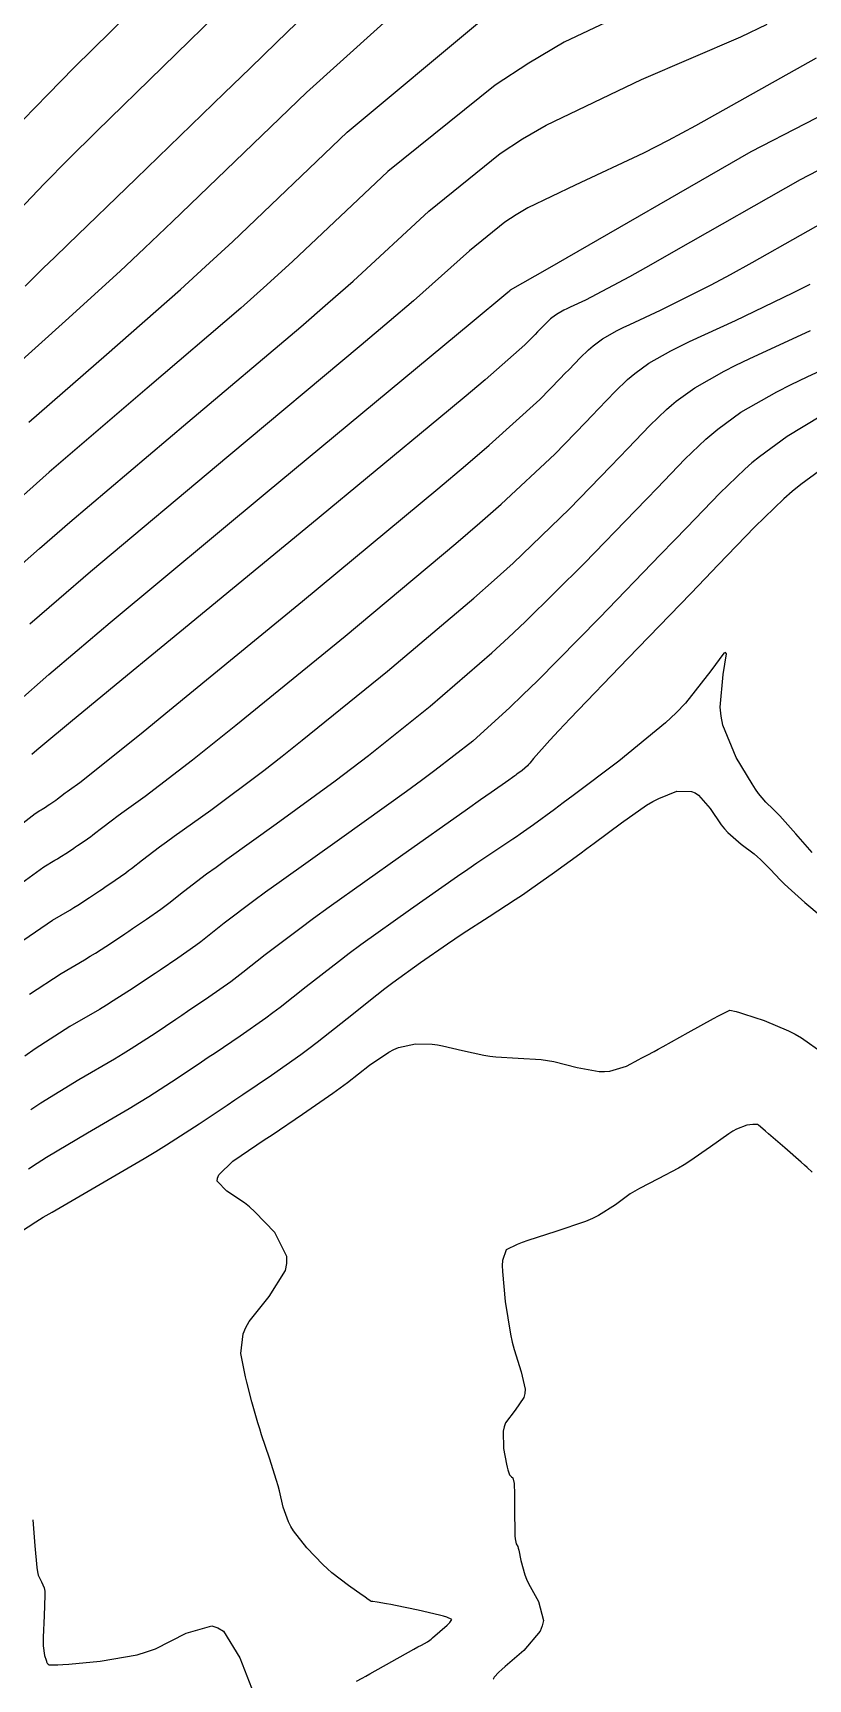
# Model space of a CAD drawing. Header units: metres. Extents: x 837475 to 838479, y 1189012 to 1191015.
# Drawn here: x 837540.2 to 837572.4, y 1190222.3 to 1190290.7 of the extents above; entities that cross this region are included whole.
import ezdxf

# ---------------------------------------------------------------- set-up
doc = ezdxf.new("R2010")
doc.units = ezdxf.units.M
doc.header["$LTSCALE"] = 0.3
doc.layers.add('COTAS 10', color=1, linetype='Continuous')
doc.layers.add('COTAS INT', color=252, linetype='Continuous')

msp = doc.modelspace()

# ---------------------------------------------------------------- linework, layer by layer
at = {"layer": 'COTAS 10'}
for points in [[(837554.474, 1190294.301), (837550.307, 1190290.267), (837549.211, 1190289.206), (837548.139, 1190288.169), (837544.474, 1190284.626), (837541.636, 1190281.881), (837541.085, 1190281.347), (837540.637, 1190280.911), (837539.868, 1190280.152)], [(837572.716, 1190289.62), (837567.712, 1190286.815), (837566.574, 1190286.206), (837565.544, 1190285.67), (837562.716, 1190284.34), (837560.748, 1190283.404), (837560.26, 1190283.115), (837559.796, 1190282.815), (837558.323, 1190281.624), (837555.991, 1190279.544), (837554.985, 1190278.683), (837553.823, 1190277.697), (837548.323, 1190273.107), (837542.58, 1190268.289), (837541.264, 1190267.16), (837540.066, 1190266.12)], [(837539.814, 1190253.017), (837541.007, 1190253.839), (837541.722, 1190254.257), (837541.894, 1190254.361), (837542.054, 1190254.459), (837542.538, 1190254.77), (837542.952, 1190255.049), (837543.068, 1190255.128), (837543.185, 1190255.206), (837543.612, 1190255.495), (837544.047, 1190255.801), (837544.168, 1190255.891), (837544.291, 1190255.983), (837544.738, 1190256.336), (837545.449, 1190256.877), (837545.737, 1190257.088), (837546.064, 1190257.325), (837547.578, 1190258.403), (837549.782, 1190260.049), (837550.545, 1190260.645), (837551.374, 1190261.301), (837554.92, 1190264.176), (837558.5, 1190267.199), (837559.35, 1190267.948), (837560.14, 1190268.66), (837562.481, 1190270.915), (837564.175, 1190272.666), (837564.556, 1190273.061), (837564.898, 1190273.416), (837565.815, 1190274.371), (837566.507, 1190275.036), (837566.708, 1190275.209), (837566.911, 1190275.376), (837567.679, 1190275.939), (837568.896, 1190276.625), (837569.384, 1190276.87), (837569.937, 1190277.139), (837572.479, 1190278.308)], [(837539.681, 1190240.9), (837540.314, 1190241.313), (837540.624, 1190241.5), (837540.993, 1190241.72), (837542.816, 1190242.778), (837544.814, 1190243.947), (837545.294, 1190244.237), (837545.742, 1190244.511), (837547.095, 1190245.38), (837548.253, 1190246.161), (837548.577, 1190246.38), (837548.903, 1190246.6), (837550.096, 1190247.406), (837551.312, 1190248.262), (837551.652, 1190248.514), (837551.995, 1190248.772), (837553.246, 1190249.758), (837554.48, 1190250.74), (837554.813, 1190250.995), (837555.14, 1190251.244), (837556.289, 1190252.081), (837557.407, 1190252.854), (837557.716, 1190253.062), (837558.024, 1190253.267), (837559.134, 1190253.985), (837560.225, 1190254.693), (837560.521, 1190254.892), (837560.815, 1190255.093), (837561.854, 1190255.827), (837562.902, 1190256.593), (837563.201, 1190256.813), (837563.503, 1190257.038), (837564.628, 1190257.877), (837565.679, 1190258.604), (837565.936, 1190258.757), (837566.178, 1190258.89), (837566.928, 1190259.193), (837567.537, 1190259.183), (837567.69, 1190259.118), (837567.836, 1190259.026), (837568.31, 1190258.467), (837568.771, 1190257.794), (837568.909, 1190257.63), (837569.052, 1190257.475), (837569.608, 1190256.996), (837570.149, 1190256.583), (837570.282, 1190256.469), (837570.408, 1190256.355), (837570.806, 1190255.949), (837571.24, 1190255.491), (837571.39, 1190255.345), (837571.552, 1190255.191), (837572.242, 1190254.568), (837572.921, 1190253.998)]]:
    msp.add_lwpolyline(points, dxfattribs=at)
at = {"layer": 'COTAS INT'}
for points in [[(837539.167, 1190276.572), (837541.55, 1190278.717), (837543.821, 1190280.78), (837544.824, 1190281.726), (837545.99, 1190282.834), (837551.55, 1190288.187), (837557.563, 1190293.621)], [(837568.203, 1190293.109), (837562.26, 1190290.28), (837560.785, 1190289.409), (837559.383, 1190288.501), (837554.936, 1190284.906), (837550.99, 1190281.189), (837549.905, 1190280.204), (837548.822, 1190279.239), (837544.936, 1190275.912), (837540.873, 1190272.43), (837539.679, 1190271.367)], [(837546.481, 1190293.74), (837541.902, 1190289.224), (837540.81, 1190288.11), (837539.793, 1190287.055)], [(837538.313, 1190281.946), (837540.654, 1190284.407), (837541.663, 1190285.419), (837542.828, 1190286.575), (837548.338, 1190291.946)], [(837540.02, 1190274.501), (837543.243, 1190277.314), (837546.322, 1190280.01), (837547.365, 1190280.965), (837548.49, 1190282.011), (837553.243, 1190286.546), (837558.816, 1190291.199)], [(837539.26, 1190268.191), (837540.471, 1190269.264), (837541.727, 1190270.359), (837546.63, 1190274.509), (837551.322, 1190278.468), (837552.445, 1190279.444), (837553.491, 1190280.367), (837556.63, 1190283.265), (837559.59, 1190285.658), (837560.522, 1190286.262), (837561.504, 1190286.842), (837565.46, 1190288.725), (837569.594, 1190290.507), (837570.689, 1190291.023)], [(837538.207, 1190261.704), (837540.857, 1190264.037), (837542.031, 1190265.036), (837543.397, 1190266.188), (837549.918, 1190271.622), (837558.346, 1190278.602), (837559.918, 1190279.904), (837559.971, 1190279.947), (837559.981, 1190279.956), (837559.99, 1190279.963), (837560.006, 1190279.977), (837560.01, 1190279.982), (837560.012, 1190279.984), (837560.015, 1190279.986), (837560.016, 1190279.988), (837560.017, 1190279.988), (837560.019, 1190279.99), (837560.022, 1190279.992), (837560.023, 1190279.992), (837560.031, 1190279.996), (837561.567, 1190280.878), (837570.02, 1190285.738), (837576.784, 1190289.235)], [(837577.438, 1190287.358), (837572.049, 1190284.571), (837566.894, 1190281.627), (837565.847, 1190281.036), (837564.963, 1190280.543), (837563.143, 1190279.574), (837562.503, 1190279.279), (837562.364, 1190279.212), (837562.241, 1190279.15), (837561.934, 1190278.977), (837561.741, 1190278.835), (837561.689, 1190278.793), (837561.639, 1190278.75), (837561.465, 1190278.582), (837561.234, 1190278.342), (837561.147, 1190278.252), (837561.052, 1190278.153), (837560.625, 1190277.712), (837558.967, 1190276.266), (837558.095, 1190275.533), (837557.044, 1190274.656), (837551.755, 1190270.288), (837546.293, 1190265.796), (837545.133, 1190264.841), (837544.125, 1190264.011), (837541.755, 1190262.057), (837540.601, 1190261.095), (837540.359, 1190260.891), (837540.152, 1190260.714)], [(837539.343, 1190257.536), (837540.284, 1190258.263), (837540.485, 1190258.381), (837540.534, 1190258.411), (837540.579, 1190258.438), (837540.715, 1190258.526), (837540.832, 1190258.605), (837540.898, 1190258.649), (837541.018, 1190258.73), (837541.141, 1190258.816), (837541.209, 1190258.868), (837541.336, 1190258.967), (837541.536, 1190259.12), (837541.617, 1190259.179), (837541.709, 1190259.246), (837542.136, 1190259.55), (837543.858, 1190260.919), (837544.768, 1190261.658), (837545.864, 1190262.552), (837551.387, 1190267.081), (837557.002, 1190271.737), (837558.158, 1190272.712), (837559.14, 1190273.551), (837561.244, 1190275.446), (837562.093, 1190276.324), (837562.283, 1190276.522), (837562.455, 1190276.7), (837562.915, 1190277.178), (837563.262, 1190277.512), (837563.362, 1190277.598), (837563.464, 1190277.682), (837563.849, 1190277.965), (837564.459, 1190278.308), (837564.704, 1190278.431), (837564.981, 1190278.566), (837566.255, 1190279.152), (837568.359, 1190280.208), (837569.16, 1190280.639), (837570.055, 1190281.131), (837574.077, 1190283.405)], [(837539.578, 1190255.276), (837540.646, 1190256.051), (837541.104, 1190256.319), (837541.214, 1190256.386), (837541.316, 1190256.449), (837541.627, 1190256.648), (837541.892, 1190256.827), (837541.967, 1190256.877), (837542.041, 1190256.928), (837542.315, 1190257.112), (837542.594, 1190257.309), (837542.672, 1190257.366), (837542.75, 1190257.426), (837543.037, 1190257.652), (837543.492, 1190257.998), (837543.677, 1190258.133), (837543.887, 1190258.285), (837544.857, 1190258.976), (837546.82, 1190260.484), (837547.656, 1190261.151), (837548.619, 1190261.926), (837553.154, 1190265.628), (837557.751, 1190269.468), (837558.754, 1190270.33), (837559.64, 1190271.106), (837561.863, 1190273.181), (837563.134, 1190274.495), (837563.42, 1190274.791), (837563.677, 1190275.058), (837564.365, 1190275.774), (837564.885, 1190276.274), (837565.035, 1190276.404), (837565.188, 1190276.529), (837565.764, 1190276.952), (837566.678, 1190277.467), (837567.044, 1190277.651), (837567.459, 1190277.852), (837569.367, 1190278.73), (837571.755, 1190279.873), (837572.474, 1190280.242)], [(837540.05, 1190250.757), (837541.369, 1190251.627), (837542.34, 1190252.195), (837542.574, 1190252.336), (837542.792, 1190252.47), (837543.45, 1190252.892), (837544.012, 1190253.272), (837544.17, 1190253.378), (837544.329, 1190253.485), (837544.909, 1190253.877), (837545.5, 1190254.293), (837545.665, 1190254.416), (837545.832, 1190254.541), (837546.44, 1190255.021), (837547.405, 1190255.755), (837547.797, 1190256.042), (837548.242, 1190256.364), (837550.299, 1190257.829), (837552.744, 1190259.614), (837553.434, 1190260.138), (837554.129, 1190260.675), (837556.687, 1190262.723), (837559.249, 1190264.93), (837559.947, 1190265.566), (837560.64, 1190266.215), (837563.1, 1190268.649), (837565.216, 1190270.837), (837565.692, 1190271.33), (837566.119, 1190271.774), (837567.266, 1190272.967), (837568.13, 1190273.798), (837568.38, 1190274.014), (837568.635, 1190274.223), (837569.594, 1190274.927), (837571.084, 1190275.77), (837571.674, 1190276.067), (837572.34, 1190276.392), (837575.387, 1190277.795)], [(837572.912, 1190274.754), (837571.509, 1190273.914), (837570.359, 1190273.07), (837570.053, 1190272.819), (837569.753, 1190272.561), (837568.716, 1190271.563), (837567.341, 1190270.132), (837566.828, 1190269.6), (837566.257, 1190269.009), (837563.719, 1190266.384), (837561.14, 1190263.769), (837560.543, 1190263.185), (837559.998, 1190262.66), (837558.454, 1190261.271), (837556.884, 1190260.05), (837556.323, 1190259.632), (837555.706, 1190259.179), (837553.02, 1190257.256), (837550.42, 1190255.404), (837549.857, 1190254.996), (837549.362, 1190254.634), (837548.141, 1190253.705), (837547.372, 1190253.099), (837547.162, 1190252.94), (837546.953, 1190252.785), (837546.206, 1190252.259), (837545.472, 1190251.764), (837545.272, 1190251.628), (837545.072, 1190251.494), (837544.361, 1190251.014), (837543.529, 1190250.48), (837543.254, 1190250.311), (837542.959, 1190250.133), (837541.731, 1190249.415), (837540.286, 1190248.498), (837539.854, 1190248.195)], [(837573.424, 1190272.902), (837572.082, 1190271.917), (837571.726, 1190271.625), (837571.376, 1190271.323), (837570.166, 1190270.159), (837568.649, 1190268.579), (837568.105, 1190268.015), (837567.508, 1190267.396), (837564.904, 1190264.703), (837562.504, 1190262.209), (837562.036, 1190261.715), (837561.652, 1190261.307), (837560.976, 1190260.546), (837560.829, 1190260.346), (837560.779, 1190260.292), (837560.726, 1190260.238), (837560.503, 1190260.048), (837560.291, 1190259.89), (837560.246, 1190259.856), (837560.206, 1190259.826), (837560.109, 1190259.755), (837560.048, 1190259.711), (837560.031, 1190259.7), (837560.013, 1190259.688), (837559.949, 1190259.646), (837559.22, 1190259.136), (837558.784, 1190258.828), (837558.245, 1190258.449), (837555.453, 1190256.479), (837552.491, 1190254.368), (837551.844, 1190253.9), (837551.274, 1190253.481), (837549.843, 1190252.39), (837548.913, 1190251.657), (837548.659, 1190251.465), (837548.406, 1190251.278), (837547.502, 1190250.642), (837546.616, 1190250.043), (837546.374, 1190249.879), (837546.133, 1190249.716), (837545.272, 1190249.136), (837544.267, 1190248.49), (837543.934, 1190248.286), (837543.577, 1190248.071), (837542.092, 1190247.202), (837540.522, 1190246.239), (837540.111, 1190245.964)], [(837572.557, 1190256.638), (837571.868, 1190257.414), (837571.205, 1190258.16), (837571.062, 1190258.314), (837570.937, 1190258.445), (837570.633, 1190258.728), (837570.33, 1190259.095), (837570.205, 1190259.279), (837570.063, 1190259.499), (837569.403, 1190260.59), (837568.848, 1190261.924), (837568.773, 1190262.297), (837568.731, 1190262.671), (837568.859, 1190264.034), (837568.991, 1190264.892), (837568.952, 1190264.948), (837568.878, 1190264.924), (837568.339, 1190264.181), (837567.293, 1190262.842), (837566.902, 1190262.442), (837566.466, 1190262.029), (837564.523, 1190260.434), (837562.622, 1190259.008), (837562.213, 1190258.702), (837561.854, 1190258.435), (837560.982, 1190257.791), (837560.431, 1190257.402), (837560.276, 1190257.296), (837560.119, 1190257.191), (837559.542, 1190256.816), (837558.622, 1190256.201), (837558.25, 1190255.945), (837557.826, 1190255.652), (837555.871, 1190254.28), (837553.815, 1190252.806), (837553.328, 1190252.448), (837552.877, 1190252.111), (837551.544, 1190251.074), (837550.454, 1190250.215), (837550.155, 1190249.989), (837549.859, 1190249.77), (837548.799, 1190249.024), (837547.76, 1190248.321), (837547.475, 1190248.129), (837547.193, 1190247.939), (837546.184, 1190247.258), (837545.004, 1190246.501), (837544.614, 1190246.261), (837544.195, 1190246.009), (837542.454, 1190244.99), (837540.758, 1190243.979), (837540.368, 1190243.732), (837540.012, 1190243.499)], [(837553.623, 1190222.242), (837553.869, 1190222.374), (837554.012, 1190222.454), (837554.188, 1190222.552), (837555.097, 1190223.06), (837556.007, 1190223.569), (837556.183, 1190223.668), (837556.327, 1190223.747), (837556.573, 1190223.881), (837556.672, 1190223.954), (837556.724, 1190223.995), (837556.785, 1190224.046), (837557.094, 1190224.305), (837557.4, 1190224.575), (837557.459, 1190224.633), (837557.507, 1190224.683), (837557.591, 1190224.801), (837557.383, 1190224.902), (837557.248, 1190224.942), (837557.079, 1190224.986), (837556.187, 1190225.189), (837555.25, 1190225.382), (837555.052, 1190225.422), (837554.881, 1190225.455), (837554.484, 1190225.522), (837554.305, 1190225.546), (837554.271, 1190225.552), (837554.243, 1190225.558), (837554.2, 1190225.576), (837554.062, 1190225.683), (837553.976, 1190225.745), (837553.868, 1190225.821), (837553.302, 1190226.213), (837552.609, 1190226.747), (837552.42, 1190226.912), (837552.232, 1190227.085), (837551.567, 1190227.774), (837551.018, 1190228.484), (837550.904, 1190228.671), (837550.807, 1190228.853), (837550.591, 1190229.472), (837550.436, 1190230.143), (837550.377, 1190230.356), (837550.311, 1190230.582), (837550.011, 1190231.5), (837549.689, 1190232.466), (837549.609, 1190232.722), (837549.532, 1190232.973), (837549.284, 1190233.838), (837549.077, 1190234.654), (837549.026, 1190234.874), (837548.978, 1190235.091), (837548.826, 1190235.854), (837548.924, 1190236.67), (837549.034, 1190236.921), (837549.179, 1190237.182), (837550.002, 1190238.214), (837550.681, 1190239.293), (837550.736, 1190239.583), (837550.734, 1190239.87), (837550.245, 1190240.874), (837549.412, 1190241.734), (837549.192, 1190241.93), (837548.977, 1190242.106), (837548.24, 1190242.59), (837547.85, 1190243.001), (837547.853, 1190243.132), (837547.906, 1190243.27), (837548.498, 1190243.834), (837549.495, 1190244.506), (837549.802, 1190244.713), (837550.122, 1190244.93), (837551.393, 1190245.788), (837552.646, 1190246.658), (837552.956, 1190246.882), (837553.25, 1190247.098), (837554.176, 1190247.815), (837554.967, 1190248.359), (837555.175, 1190248.465), (837555.378, 1190248.552), (837556.073, 1190248.708), (837556.778, 1190248.684), (837556.987, 1190248.658), (837557.203, 1190248.624), (837558.032, 1190248.431), (837558.916, 1190248.232), (837559.166, 1190248.193), (837559.418, 1190248.162), (837560.347, 1190248.109), (837561.297, 1190248.047), (837561.562, 1190248.01), (837561.828, 1190247.964), (837562.795, 1190247.725), (837563.7, 1190247.552), (837563.927, 1190247.548), (837564.143, 1190247.563), (837564.837, 1190247.774), (837565.35, 1190248.048), (837565.451, 1190248.102), (837565.536, 1190248.147), (837565.697, 1190248.231), (837565.988, 1190248.39), (837566.155, 1190248.482), (837566.359, 1190248.595), (837567.407, 1190249.176), (837568.458, 1190249.754), (837568.664, 1190249.865), (837568.833, 1190249.954), (837569.136, 1190250.1), (837569.392, 1190250.038), (837569.532, 1190249.996), (837569.701, 1190249.944), (837570.56, 1190249.666), (837571.576, 1190249.247), (837571.845, 1190249.106), (837572.108, 1190248.953), (837573.013, 1190248.31)], [(837572.559, 1190243.374), (837572.348, 1190243.568), (837572.236, 1190243.667), (837572.101, 1190243.786), (837571.419, 1190244.38), (837570.744, 1190244.964), (837570.614, 1190245.077), (837570.507, 1190245.169), (837570.327, 1190245.325), (837570.305, 1190245.34), (837570.299, 1190245.344), (837570.292, 1190245.347), (837570.267, 1190245.358), (837570.185, 1190245.358), (837570.143, 1190245.354), (837570.092, 1190245.35), (837569.835, 1190245.323), (837569.414, 1190245.165), (837569.26, 1190245.078), (837569.089, 1190244.972), (837568.334, 1190244.433), (837567.476, 1190243.825), (837567.24, 1190243.677), (837567.005, 1190243.536), (837566.162, 1190243.099), (837565.38, 1190242.702), (837565.184, 1190242.587), (837564.997, 1190242.469), (837564.392, 1190242.025), (837563.68, 1190241.575), (837563.424, 1190241.453), (837563.142, 1190241.332), (837561.914, 1190240.905), (837560.748, 1190240.535), (837560.506, 1190240.449), (837560.299, 1190240.37), (837559.842, 1190240.147), (837559.696, 1190239.713), (837559.685, 1190239.501), (837559.687, 1190239.25), (837559.802, 1190238.01), (837560.026, 1190236.651), (837560.097, 1190236.324), (837560.172, 1190236.018), (837560.474, 1190235.091), (837560.633, 1190234.367), (837560.618, 1190234.189), (837560.578, 1190234.022), (837560.217, 1190233.498), (837559.821, 1190232.974), (837559.758, 1190232.806), (837559.715, 1190232.628), (837559.728, 1190231.903), (837559.856, 1190231.256), (837559.884, 1190231.127), (837559.911, 1190231.02), (837559.983, 1190230.816), (837560.038, 1190230.759), (837560.053, 1190230.745), (837560.069, 1190230.731), (837560.126, 1190230.687), (837560.172, 1190230.449), (837560.18, 1190230.314), (837560.187, 1190230.147), (837560.195, 1190229.294), (837560.204, 1190228.448), (837560.21, 1190228.285), (837560.219, 1190228.155), (837560.265, 1190227.943), (837560.329, 1190227.833), (837560.349, 1190227.766), (837560.37, 1190227.683), (837560.452, 1190227.251), (837560.618, 1190226.666), (837560.692, 1190226.486), (837560.778, 1190226.299), (837561.186, 1190225.558), (837561.389, 1190224.763), (837561.345, 1190224.542), (837561.258, 1190224.321), (837560.581, 1190223.518), (837559.808, 1190222.858), (837559.659, 1190222.728), (837559.539, 1190222.62), (837559.343, 1190222.417), (837559.322, 1190222.361), (837559.313, 1190222.346), (837559.302, 1190222.331)], [(837540.185, 1190228.939), (837540.207, 1190228.761), (837540.277, 1190227.861), (837540.356, 1190226.963), (837540.385, 1190226.786), (837540.416, 1190226.641), (837540.554, 1190226.376), (837540.665, 1190226.122), (837540.681, 1190225.983), (837540.689, 1190225.814), (837540.662, 1190224.957), (837540.62, 1190224.066), (837540.619, 1190223.875), (837540.622, 1190223.709), (837540.673, 1190223.311), (837540.739, 1190223.116), (837540.752, 1190223.079), (837540.762, 1190223.048), (837540.78, 1190222.994), (837540.793, 1190222.978), (837540.801, 1190222.972), (837540.81, 1190222.964), (837540.858, 1190222.929), (837541.22, 1190222.926), (837541.428, 1190222.938), (837541.682, 1190222.956), (837542.989, 1190223.07), (837544.516, 1190223.341), (837544.909, 1190223.458), (837545.289, 1190223.594), (837546.555, 1190224.235), (837547.616, 1190224.541), (837547.867, 1190224.465), (837548.1, 1190224.319), (837548.786, 1190223.21), (837549.271, 1190221.963)]]:
    msp.add_lwpolyline(points, dxfattribs=at)

doc.saveas('drawing.dxf')
